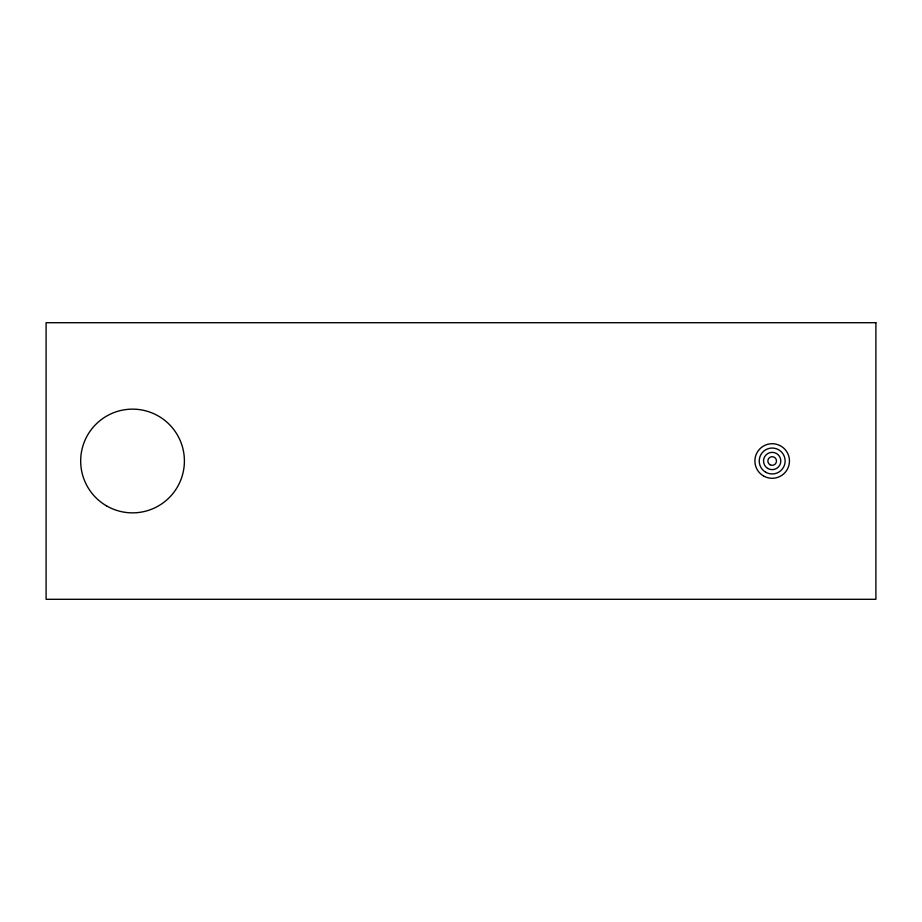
<?xml version="1.0" encoding="UTF-8"?>
<svg xmlns="http://www.w3.org/2000/svg" width="922" height="922" viewBox="0 0 922 922"><rect width="100%" height="100%" fill="white"/><g stroke="black" fill="none" stroke-linecap="round" stroke-linejoin="round"><path stroke-width="1.38" d="M875.9 322.7L46.1 322.7L46.1 599.3L875.9 599.3L875.9 322.7M106.606 505.913A51.863 51.863 0 0 0 184.4 461A51.863 51.863 0 0 0 106.606 416.087A51.863 51.863 0 0 0 106.606 505.913M770.008 464.746A4.322 4.322 0 0 0 776.497 461A4.322 4.322 0 0 0 770.008 457.254A4.322 4.322 0 0 0 770.008 464.746M767.853 468.491A8.644 8.644 0 0 0 780.819 461A8.644 8.644 0 0 0 767.853 453.509A8.644 8.644 0 0 0 767.853 468.491M765.698 472.225A12.966 12.966 0 0 0 785.141 461A12.966 12.966 0 0 0 765.698 449.775A12.966 12.966 0 0 0 765.698 472.225M763.531 475.971A17.288 17.288 0 0 0 789.463 461A17.288 17.288 0 0 0 763.531 446.029A17.288 17.288 0 0 0 763.531 475.971"/></g></svg>
